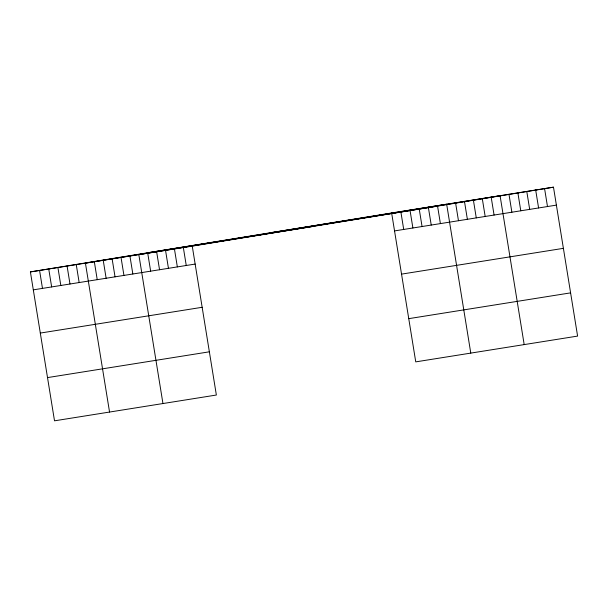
<?xml version="1.0" encoding="UTF-8"?>
<svg xmlns="http://www.w3.org/2000/svg" width="608" height="608" viewBox="0 0 608 608"><rect width="100%" height="100%" fill="white"/><g stroke="black" fill="none" stroke-linecap="round" stroke-linejoin="round"><path stroke-width="0.91" d="M30.4 271.913L192.25 246.126L216.364 395.033L54.515 420.82L30.4 271.913L391.636 212.967L553.485 187.18L577.6 336.087L415.75 361.874L391.636 212.967M192.25 246.126L553.485 187.18M272.43 232.423L434.272 206.636M149.606 252.464L311.456 226.678M394.546 230.911L556.388 205.124M33.303 289.856L195.153 264.07M401.546 274.124L563.388 248.345M40.303 333.07L202.152 307.291M408.751 318.653L570.6 292.866M47.515 377.598L209.365 351.812M544.578 188.602L547.489 206.545M535.678 190.023L538.589 207.959M526.779 191.436L529.682 209.38M517.879 192.858L520.782 210.801M508.972 194.271L511.883 212.215M524.187 344.592L500.072 195.692L138.837 254.638L162.952 403.537M491.173 197.114L494.076 215.05M482.273 198.527L485.176 216.471M473.366 199.948L476.277 217.892M464.466 201.362L467.377 219.306M455.567 202.783L458.47 220.727M470.782 353.104L446.667 204.204L85.424 263.15L109.546 412.049M437.494 205.664L440.397 223.607M428.321 207.123L431.232 225.066M419.148 208.582L422.058 226.526M409.982 210.049L412.885 227.985M400.809 211.508L403.712 229.452M183.342 247.547L186.253 265.491M174.443 248.968L177.346 266.904M165.543 250.382L168.446 268.326M156.644 251.803L159.547 269.747M147.736 253.217L150.647 271.16M129.937 256.059L132.84 273.995M121.038 257.473L123.941 275.416M112.13 258.894L115.041 276.838M103.231 260.315L106.134 278.251M94.331 261.729L97.234 279.672M76.258 264.609L79.162 282.553M67.085 266.068L69.988 284.012M57.912 267.535L60.823 285.471M48.739 268.994L51.65 286.93M39.573 270.454L42.476 288.397"/></g></svg>
